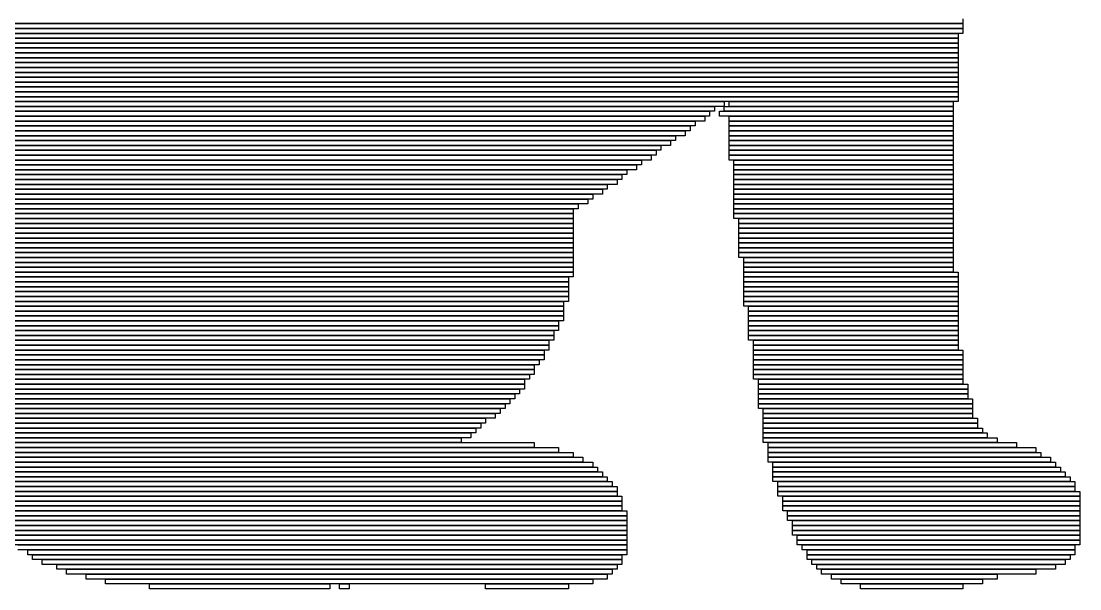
# Model space of a CAD drawing. Extents: x 310 to 713, y 338 to 686.
# Drawn here: x 444.7 to 662, y 338 to 454.5 of the extents above; entities that cross this region are included whole.
import ezdxf

# ---------------------------------------------------------------- set-up
doc = ezdxf.new("R2010")
doc.units = 0

msp = doc.modelspace()

# ---------------------------------------------------------------- linework, layer by layer
for p, q in [((638, 455), (638, 454)), ((441, 454), (638, 454)), ((638, 453), (441, 453)), ((441, 453), (638, 453)), ((638, 454), (442, 454)), ((638, 454), (638, 453)), ((638, 453), (638, 452)), ((440, 451), (637, 451)), ((637, 450), (440, 450)), ((440, 450), (637, 450)), ((638, 452), (441, 452)), ((441, 452), (637, 452)), ((637, 451), (441, 451)), ((637, 452), (637, 451)), ((637, 451), (637, 450)), ((637, 450), (637, 449)), ((439, 449), (637, 449)), ((637, 448), (439, 448)), ((439, 448), (637, 448)), ((637, 449), (440, 449)), ((637, 449), (637, 448)), ((637, 448), (637, 447)), ((438, 447), (637, 447)), ((637, 446), (438, 446)), ((438, 446), (637, 446)), ((637, 447), (439, 447)), ((637, 447), (637, 446)), ((637, 446), (637, 445)), ((437, 444), (637, 444)), ((637, 445), (438, 445)), ((438, 445), (637, 445)), ((637, 444), (438, 444)), ((637, 445), (637, 444)), ((637, 444), (637, 443)), ((637, 443), (437, 443)), ((437, 443), (637, 443)), ((637, 442), (437, 442)), ((437, 442), (637, 442)), ((637, 443), (637, 442)), ((637, 442), (637, 441)), ((436, 441), (637, 441)), ((637, 440), (436, 440)), ((436, 440), (637, 440)), ((637, 441), (437, 441)), ((637, 441), (637, 440)), ((637, 440), (637, 439)), ((435, 439), (637, 439)), ((637, 438), (435, 438)), ((435, 438), (589, 438)), ((589, 437), (435, 437)), ((435, 437), (587, 437)), ((637, 439), (436, 439)), ((587, 437), (587, 436)), ((589, 438), (589, 437)), ((589, 437), (636, 437)), ((589, 436), (589, 437)), ((590, 438), (636, 438)), ((590, 437), (590, 438)), ((636, 437), (590, 437)), ((636, 438), (636, 437)), ((636, 437), (636, 436)), ((637, 439), (637, 438)), ((434, 435), (585, 435)), ((587, 436), (435, 436)), ((435, 436), (586, 436)), ((586, 435), (435, 435)), ((585, 435), (585, 434)), ((586, 436), (586, 435)), ((588, 436), (636, 436)), ((588, 435), (588, 436)), ((636, 435), (588, 435)), ((636, 436), (589, 436)), ((590, 435), (636, 435)), ((590, 434), (590, 435)), ((636, 436), (636, 435)), ((636, 435), (636, 434)), ((585, 434), (434, 434)), ((434, 434), (583, 434)), ((583, 433), (434, 433)), ((434, 433), (582, 433)), ((582, 433), (582, 432)), ((583, 434), (583, 433)), ((636, 434), (590, 434)), ((590, 434), (636, 434)), ((590, 433), (590, 434)), ((636, 433), (590, 433)), ((590, 433), (636, 433)), ((590, 432), (590, 433)), ((636, 434), (636, 433)), ((636, 433), (636, 432)), ((433, 432), (581, 432)), ((581, 431), (433, 431)), ((433, 431), (579, 431)), ((582, 432), (434, 432)), ((579, 431), (579, 430)), ((581, 432), (581, 431)), ((636, 432), (590, 432)), ((590, 432), (636, 432)), ((590, 431), (590, 432)), ((636, 431), (590, 431)), ((590, 431), (636, 431)), ((590, 430), (590, 431)), ((636, 432), (636, 431)), ((636, 431), (636, 430)), ((432, 429), (576, 429)), ((579, 430), (433, 430)), ((433, 430), (578, 430)), ((578, 429), (433, 429)), ((576, 429), (576, 428)), ((578, 430), (578, 429)), ((636, 430), (590, 430)), ((590, 430), (636, 430)), ((590, 429), (590, 430)), ((636, 429), (590, 429)), ((590, 429), (636, 429)), ((590, 428), (590, 429)), ((636, 430), (636, 429)), ((636, 429), (636, 428)), ((576, 428), (432, 428)), ((432, 428), (575, 428)), ((575, 427), (432, 427)), ((432, 427), (574, 427)), ((574, 426), (432, 426)), ((432, 426), (572, 426)), ((572, 426), (572, 425)), ((574, 427), (574, 426)), ((575, 428), (575, 427)), ((636, 428), (590, 428)), ((590, 428), (636, 428)), ((590, 427), (590, 428)), ((636, 427), (590, 427)), ((590, 427), (636, 427)), ((590, 426), (590, 427)), ((636, 426), (590, 426)), ((591, 426), (636, 426)), ((591, 425), (591, 426)), ((636, 428), (636, 427)), ((636, 427), (636, 426)), ((636, 426), (636, 425)), ((431, 424), (569, 424)), ((572, 425), (432, 425)), ((432, 425), (571, 425)), ((571, 424), (432, 424)), ((569, 424), (569, 423)), ((571, 425), (571, 424)), ((636, 425), (591, 425)), ((591, 425), (636, 425)), ((591, 424), (591, 425)), ((636, 424), (591, 424)), ((591, 424), (636, 424)), ((591, 423), (591, 424)), ((636, 425), (636, 424)), ((636, 424), (636, 423)), ((569, 423), (431, 423)), ((431, 423), (568, 423)), ((568, 422), (431, 422)), ((431, 422), (567, 422)), ((567, 422), (567, 421)), ((568, 423), (568, 422)), ((636, 423), (591, 423)), ((591, 423), (636, 423)), ((591, 422), (591, 423)), ((636, 422), (591, 422)), ((591, 422), (636, 422)), ((591, 421), (591, 422)), ((636, 423), (636, 422)), ((636, 422), (636, 421)), ((567, 421), (431, 421)), ((431, 421), (565, 421)), ((565, 420), (431, 420)), ((431, 420), (564, 420)), ((564, 420), (564, 419)), ((565, 421), (565, 420)), ((636, 421), (591, 421)), ((591, 421), (636, 421)), ((591, 420), (591, 421)), ((636, 420), (591, 420)), ((591, 420), (636, 420)), ((591, 419), (591, 420)), ((636, 421), (636, 420)), ((636, 420), (636, 419)), ((430, 419), (562, 419)), ((562, 418), (430, 418)), ((430, 418), (561, 418)), ((564, 419), (431, 419)), ((561, 418), (561, 417)), ((562, 419), (562, 418)), ((636, 419), (591, 419)), ((591, 419), (636, 419)), ((591, 418), (591, 419)), ((636, 418), (591, 418)), ((591, 418), (636, 418)), ((591, 417), (591, 418)), ((636, 419), (636, 418)), ((636, 418), (636, 417)), ((561, 417), (430, 417)), ((430, 417), (559, 417)), ((559, 416), (430, 416)), ((430, 416), (558, 416)), ((558, 416), (558, 415)), ((559, 417), (559, 416)), ((636, 417), (591, 417)), ((591, 417), (636, 417)), ((591, 416), (591, 417)), ((636, 416), (591, 416)), ((591, 416), (636, 416)), ((591, 415), (591, 416)), ((636, 417), (636, 416)), ((636, 416), (636, 415)), ((429, 414), (558, 414)), ((558, 413), (429, 413)), ((429, 413), (558, 413)), ((558, 415), (430, 415)), ((430, 415), (558, 415)), ((558, 414), (430, 414)), ((558, 415), (558, 414)), ((558, 414), (558, 413)), ((558, 413), (558, 412)), ((636, 415), (591, 415)), ((591, 415), (636, 415)), ((591, 414), (591, 415)), ((636, 414), (591, 414)), ((592, 414), (636, 414)), ((592, 413), (592, 414)), ((636, 413), (592, 413)), ((592, 413), (636, 413)), ((592, 412), (592, 413)), ((636, 415), (636, 414)), ((636, 414), (636, 413)), ((636, 413), (636, 412)), ((558, 412), (429, 412)), ((429, 412), (558, 412)), ((558, 411), (429, 411)), ((429, 411), (558, 411)), ((558, 412), (558, 411)), ((558, 411), (558, 410)), ((636, 412), (592, 412)), ((592, 412), (636, 412)), ((592, 411), (592, 412)), ((636, 411), (592, 411)), ((592, 411), (636, 411)), ((592, 410), (592, 411)), ((636, 412), (636, 411)), ((636, 411), (636, 410)), ((558, 410), (429, 410)), ((429, 410), (558, 410)), ((558, 409), (429, 409)), ((429, 409), (558, 409)), ((558, 410), (558, 409)), ((558, 409), (558, 408)), ((636, 410), (592, 410)), ((592, 410), (636, 410)), ((592, 409), (592, 410)), ((636, 409), (592, 409)), ((592, 409), (636, 409)), ((592, 408), (592, 409)), ((636, 410), (636, 409)), ((636, 409), (636, 408)), ((558, 408), (429, 408)), ((429, 408), (558, 408)), ((558, 407), (429, 407)), ((429, 407), (558, 407)), ((558, 408), (558, 407)), ((558, 407), (558, 406)), ((636, 408), (592, 408)), ((592, 408), (636, 408)), ((592, 407), (592, 408)), ((636, 407), (592, 407)), ((592, 407), (636, 407)), ((592, 406), (592, 407)), ((636, 408), (636, 407)), ((636, 407), (636, 406)), ((558, 406), (429, 406)), ((429, 406), (558, 406)), ((558, 405), (429, 405)), ((429, 405), (558, 405)), ((558, 406), (558, 405)), ((558, 405), (558, 404)), ((636, 406), (592, 406)), ((593, 406), (636, 406)), ((593, 405), (593, 406)), ((636, 405), (593, 405)), ((593, 405), (636, 405)), ((593, 404), (593, 405)), ((636, 406), (636, 405)), ((636, 405), (636, 404)), ((428, 404), (558, 404)), ((558, 403), (428, 403)), ((428, 403), (558, 403)), ((558, 404), (429, 404)), ((558, 404), (558, 403)), ((558, 403), (558, 402)), ((636, 404), (593, 404)), ((593, 404), (636, 404)), ((593, 403), (593, 404)), ((636, 403), (593, 403)), ((593, 403), (637, 403)), ((593, 402), (593, 403)), ((636, 404), (636, 403)), ((637, 403), (637, 402)), ((558, 402), (428, 402)), ((428, 402), (557, 402)), ((557, 401), (428, 401)), ((428, 401), (557, 401)), ((557, 400), (428, 400)), ((428, 400), (557, 400)), ((557, 402), (557, 401)), ((557, 401), (557, 400)), ((557, 400), (557, 399)), ((637, 402), (593, 402)), ((593, 402), (637, 402)), ((593, 401), (593, 402)), ((637, 401), (593, 401)), ((593, 401), (637, 401)), ((593, 400), (593, 401)), ((637, 400), (593, 400)), ((593, 400), (637, 400)), ((593, 399), (593, 400)), ((637, 402), (637, 401)), ((637, 401), (637, 400)), ((637, 400), (637, 399)), ((557, 399), (428, 399)), ((428, 399), (557, 399)), ((557, 398), (428, 398)), ((428, 398), (557, 398)), ((557, 399), (557, 398)), ((557, 398), (557, 397)), ((637, 399), (593, 399)), ((593, 399), (637, 399)), ((593, 398), (593, 399)), ((637, 398), (593, 398)), ((593, 398), (637, 398)), ((593, 397), (593, 398)), ((637, 399), (637, 398)), ((637, 398), (637, 397)), ((557, 397), (428, 397)), ((428, 397), (556, 397)), ((556, 396), (428, 396)), ((428, 396), (556, 396)), ((556, 397), (556, 396)), ((556, 396), (556, 395)), ((637, 397), (593, 397)), ((593, 397), (637, 397)), ((593, 396), (593, 397)), ((637, 396), (593, 396)), ((594, 396), (637, 396)), ((594, 395), (594, 396)), ((637, 397), (637, 396)), ((637, 396), (637, 395)), ((556, 395), (428, 395)), ((428, 395), (556, 395)), ((556, 394), (428, 394)), ((428, 394), (556, 394)), ((556, 395), (556, 394)), ((556, 394), (556, 393)), ((637, 395), (594, 395)), ((594, 395), (637, 395)), ((594, 394), (594, 395)), ((637, 394), (594, 394)), ((594, 394), (637, 394)), ((594, 393), (594, 394)), ((637, 395), (637, 394)), ((637, 394), (637, 393)), ((556, 393), (428, 393)), ((428, 393), (555, 393)), ((555, 392), (428, 392)), ((428, 392), (555, 392)), ((555, 393), (555, 392)), ((555, 392), (555, 391)), ((637, 393), (594, 393)), ((594, 393), (637, 393)), ((594, 392), (594, 393)), ((637, 392), (594, 392)), ((594, 392), (637, 392)), ((594, 391), (594, 392)), ((637, 393), (637, 392)), ((637, 392), (637, 391)), ((555, 391), (428, 391)), ((428, 391), (554, 391)), ((554, 390), (428, 390)), ((428, 390), (554, 390)), ((554, 391), (554, 390)), ((554, 390), (554, 389)), ((637, 391), (594, 391)), ((594, 391), (637, 391)), ((594, 390), (594, 391)), ((637, 390), (594, 390)), ((594, 390), (637, 390)), ((594, 389), (594, 390)), ((637, 391), (637, 390)), ((637, 390), (637, 389)), ((554, 389), (428, 389)), ((428, 389), (553, 389)), ((553, 388), (428, 388)), ((428, 388), (553, 388)), ((553, 387), (428, 387)), ((428, 387), (552, 387)), ((552, 387), (552, 386)), ((553, 389), (553, 388)), ((553, 388), (553, 387)), ((637, 389), (594, 389)), ((595, 389), (637, 389)), ((595, 388), (595, 389)), ((637, 388), (595, 388)), ((595, 388), (637, 388)), ((595, 387), (595, 388)), ((637, 387), (595, 387)), ((595, 387), (638, 387)), ((595, 386), (595, 387)), ((637, 389), (637, 388)), ((637, 388), (637, 387)), ((638, 387), (638, 386)), ((552, 386), (428, 386)), ((429, 386), (552, 386)), ((552, 385), (429, 385)), ((429, 385), (551, 385)), ((551, 385), (551, 384)), ((552, 386), (552, 385)), ((638, 386), (595, 386)), ((595, 386), (638, 386)), ((595, 385), (595, 386)), ((638, 385), (595, 385)), ((595, 385), (638, 385)), ((595, 384), (595, 385)), ((638, 386), (638, 385)), ((638, 385), (638, 384)), ((551, 384), (429, 384)), ((429, 384), (550, 384)), ((550, 383), (429, 383)), ((429, 383), (550, 383)), ((550, 384), (550, 383)), ((550, 383), (550, 382)), ((638, 384), (595, 384)), ((595, 384), (638, 384)), ((595, 383), (595, 384)), ((638, 383), (595, 383)), ((595, 383), (638, 383)), ((595, 382), (595, 383)), ((638, 384), (638, 383)), ((638, 383), (638, 382)), ((550, 382), (429, 382)), ((429, 382), (549, 382)), ((549, 381), (429, 381)), ((429, 381), (548, 381)), ((548, 381), (548, 380)), ((549, 382), (549, 381)), ((638, 382), (595, 382)), ((595, 382), (638, 382)), ((595, 381), (595, 382)), ((638, 381), (595, 381)), ((596, 381), (638, 381)), ((596, 380), (596, 381)), ((638, 382), (638, 381)), ((638, 381), (638, 380)), ((427, 379), (547, 379)), ((548, 380), (429, 380)), ((429, 380), (548, 380)), ((548, 379), (429, 379)), ((547, 379), (547, 378)), ((548, 380), (548, 379)), ((638, 380), (596, 380)), ((596, 380), (639, 380)), ((596, 379), (596, 380)), ((639, 379), (596, 379)), ((596, 379), (639, 379)), ((596, 378), (596, 379)), ((639, 380), (639, 379)), ((639, 379), (639, 378)), ((420, 376), (544, 376)), ((423, 377), (545, 377)), ((545, 376), (423, 376)), ((425, 378), (546, 378)), ((546, 377), (425, 377)), ((547, 378), (427, 378)), ((544, 376), (544, 375)), ((545, 377), (545, 376)), ((546, 378), (546, 377)), ((639, 378), (596, 378)), ((596, 378), (639, 378)), ((596, 377), (596, 378)), ((639, 377), (596, 377)), ((596, 377), (640, 377)), ((596, 376), (596, 377)), ((640, 376), (596, 376)), ((596, 376), (640, 376)), ((596, 375), (596, 376)), ((639, 378), (639, 377)), ((640, 377), (640, 376)), ((640, 376), (640, 375)), ((413, 374), (542, 374)), ((417, 375), (543, 375)), ((543, 374), (417, 374)), ((544, 375), (420, 375)), ((542, 374), (542, 373)), ((543, 375), (543, 374)), ((640, 375), (596, 375)), ((597, 375), (640, 375)), ((597, 374), (597, 375)), ((640, 374), (597, 374)), ((597, 374), (640, 374)), ((597, 373), (597, 374)), ((640, 375), (640, 374)), ((640, 374), (640, 373)), ((398, 372), (539, 372)), ((406, 373), (540, 373)), ((540, 372), (406, 372)), ((542, 373), (413, 373)), ((539, 372), (539, 371)), ((540, 373), (540, 372)), ((640, 373), (597, 373)), ((597, 373), (641, 373)), ((597, 372), (597, 373)), ((641, 372), (597, 372)), ((597, 372), (641, 372)), ((597, 371), (597, 372)), ((641, 373), (641, 372)), ((641, 372), (641, 371)), ((366, 370), (537, 370)), ((389, 371), (538, 371)), ((538, 370), (389, 370)), ((539, 371), (398, 371)), ((537, 370), (537, 369)), ((538, 371), (538, 370)), ((641, 371), (597, 371)), ((597, 371), (642, 371)), ((597, 370), (597, 371)), ((642, 370), (597, 370)), ((597, 370), (643, 370)), ((597, 369), (597, 370)), ((642, 371), (642, 370)), ((643, 370), (643, 369)), ((341, 368), (550, 368)), ((350, 369), (535, 369)), ((535, 368), (350, 368)), ((537, 369), (366, 369)), ((535, 369), (535, 368)), ((550, 368), (550, 367)), ((643, 369), (597, 369)), ((597, 369), (645, 369)), ((597, 368), (597, 369)), ((645, 368), (597, 368)), ((598, 368), (649, 368)), ((598, 367), (598, 368)), ((645, 369), (645, 368)), ((649, 368), (649, 367)), ((333, 366), (558, 366)), ((336, 367), (555, 367)), ((555, 366), (336, 366)), ((550, 367), (341, 367)), ((555, 367), (555, 366)), ((558, 366), (558, 365)), ((649, 367), (598, 367)), ((598, 367), (653, 367)), ((598, 366), (598, 367)), ((653, 366), (598, 366)), ((598, 366), (654, 366)), ((598, 365), (598, 366)), ((653, 367), (653, 366)), ((654, 366), (654, 365)), ((324, 363), (563, 363)), ((326, 364), (562, 364)), ((562, 363), (326, 363)), ((330, 365), (560, 365)), ((560, 364), (330, 364)), ((558, 365), (333, 365)), ((560, 365), (560, 364)), ((562, 364), (562, 363)), ((563, 363), (563, 362)), ((654, 365), (598, 365)), ((598, 365), (656, 365)), ((598, 364), (598, 365)), ((656, 364), (598, 364)), ((599, 364), (657, 364)), ((599, 363), (599, 364)), ((657, 363), (599, 363)), ((599, 363), (658, 363)), ((599, 362), (599, 363)), ((656, 365), (656, 364)), ((657, 364), (657, 363)), ((658, 363), (658, 362)), ((320, 361), (565, 361)), ((322, 362), (564, 362)), ((564, 361), (322, 361)), ((563, 362), (324, 362)), ((564, 362), (564, 361)), ((565, 361), (565, 360)), ((658, 362), (599, 362)), ((599, 362), (659, 362)), ((599, 361), (599, 362)), ((659, 361), (599, 361)), ((599, 361), (660, 361)), ((599, 360), (599, 361)), ((659, 362), (659, 361)), ((660, 361), (660, 360)), ((317, 359), (567, 359)), ((318, 360), (566, 360)), ((566, 359), (318, 359)), ((565, 360), (320, 360)), ((566, 360), (566, 359)), ((567, 359), (567, 358)), ((660, 360), (599, 360)), ((600, 360), (661, 360)), ((600, 359), (600, 360)), ((661, 359), (600, 359)), ((600, 359), (661, 359)), ((600, 358), (600, 359)), ((661, 360), (661, 359)), ((661, 359), (661, 358)), ((315, 357), (568, 357)), ((316, 358), (567, 358)), ((567, 357), (316, 357)), ((567, 358), (317, 358)), ((567, 358), (567, 357)), ((568, 357), (568, 356)), ((661, 358), (600, 358)), ((600, 358), (662, 358)), ((600, 357), (600, 358)), ((662, 357), (600, 357)), ((601, 357), (662, 357)), ((601, 356), (601, 357)), ((662, 358), (662, 357)), ((662, 357), (662, 356)), ((313, 356), (568, 356)), ((568, 355), (313, 355)), ((313, 355), (568, 355)), ((568, 356), (315, 356)), ((568, 356), (568, 355)), ((568, 355), (568, 354)), ((662, 356), (601, 356)), ((601, 356), (662, 356)), ((601, 355), (601, 356)), ((662, 355), (601, 355)), ((601, 355), (662, 355)), ((601, 354), (601, 355)), ((662, 356), (662, 355)), ((662, 355), (662, 354)), ((311, 353), (569, 353)), ((312, 354), (569, 354)), ((569, 353), (312, 353)), ((568, 354), (313, 354)), ((569, 354), (569, 353)), ((569, 353), (569, 352)), ((662, 354), (601, 354)), ((602, 354), (662, 354)), ((602, 353), (602, 354)), ((662, 353), (602, 353)), ((602, 353), (662, 353)), ((602, 352), (602, 353)), ((662, 354), (662, 353)), ((662, 353), (662, 352)), ((310, 352), (569, 352)), ((569, 351), (310, 351)), ((310, 351), (569, 351)), ((569, 350), (310, 350)), ((310, 350), (569, 350)), ((569, 352), (311, 352)), ((569, 352), (569, 351)), ((569, 351), (569, 350)), ((569, 350), (569, 349)), ((662, 352), (602, 352)), ((603, 352), (662, 352)), ((603, 351), (603, 352)), ((662, 351), (603, 351)), ((603, 351), (662, 351)), ((603, 350), (603, 351)), ((662, 350), (603, 350)), ((603, 350), (662, 350)), ((603, 349), (603, 350)), ((662, 352), (662, 351)), ((662, 351), (662, 350)), ((662, 350), (662, 349)), ((569, 349), (310, 349)), ((310, 349), (569, 349)), ((569, 348), (310, 348)), ((310, 348), (569, 348)), ((569, 349), (569, 348)), ((569, 348), (569, 347)), ((662, 349), (603, 349)), ((604, 349), (662, 349)), ((604, 348), (604, 349)), ((662, 348), (604, 348)), ((604, 348), (662, 348)), ((604, 347), (604, 348)), ((662, 349), (662, 348)), ((662, 348), (662, 347)), ((569, 347), (310, 347)), ((444, 347), (569, 347)), ((569, 346), (444, 346)), ((446, 346), (569, 346)), ((446, 345), (446, 346)), ((569, 347), (569, 346)), ((569, 346), (569, 345)), ((662, 347), (604, 347)), ((605, 347), (661, 347)), ((605, 346), (605, 347)), ((661, 346), (605, 346)), ((606, 346), (661, 346)), ((606, 345), (606, 346)), ((661, 347), (661, 346)), ((661, 346), (661, 345)), ((569, 345), (446, 345)), ((447, 345), (568, 345)), ((447, 344), (447, 345)), ((568, 344), (447, 344)), ((449, 344), (568, 344)), ((449, 343), (449, 344)), ((568, 345), (568, 344)), ((568, 344), (568, 343)), ((661, 345), (606, 345)), ((606, 345), (660, 345)), ((606, 344), (606, 345)), ((660, 344), (606, 344)), ((607, 344), (659, 344)), ((607, 343), (607, 344)), ((659, 344), (659, 343)), ((660, 345), (660, 344)), ((568, 343), (449, 343)), ((452, 343), (567, 343)), ((452, 342), (452, 343)), ((567, 342), (452, 342)), ((454, 342), (566, 342)), ((454, 341), (454, 342)), ((566, 342), (566, 341)), ((567, 343), (567, 342)), ((659, 343), (607, 343)), ((608, 343), (657, 343)), ((608, 342), (608, 343)), ((657, 342), (608, 342)), ((609, 342), (653, 342)), ((609, 341), (609, 342)), ((653, 342), (653, 341)), ((657, 343), (657, 342)), ((566, 341), (454, 341)), ((458, 341), (565, 341)), ((458, 340), (458, 341)), ((565, 340), (458, 340)), ((462, 340), (562, 340)), ((462, 339), (462, 340)), ((562, 340), (562, 339)), ((565, 341), (565, 340)), ((653, 341), (609, 341)), ((611, 341), (645, 341)), ((611, 340), (611, 341)), ((645, 340), (611, 340)), ((613, 340), (642, 340)), ((613, 339), (613, 340)), ((642, 340), (642, 339)), ((645, 341), (645, 340)), ((562, 339), (462, 339)), ((471, 339), (508, 339)), ((471, 338), (471, 339)), ((508, 338), (471, 338)), ((508, 339), (508, 338)), ((510, 339), (512, 339)), ((510, 338), (510, 339)), ((512, 338), (510, 338)), ((512, 339), (512, 338)), ((540, 339), (557, 339)), ((540, 338), (540, 339)), ((557, 338), (540, 338)), ((557, 339), (557, 338)), ((642, 339), (613, 339)), ((617, 339), (638, 339)), ((617, 338), (617, 339)), ((638, 338), (617, 338)), ((638, 339), (638, 338))]:
    msp.add_line(p, q)

doc.saveas('drawing.dxf')
